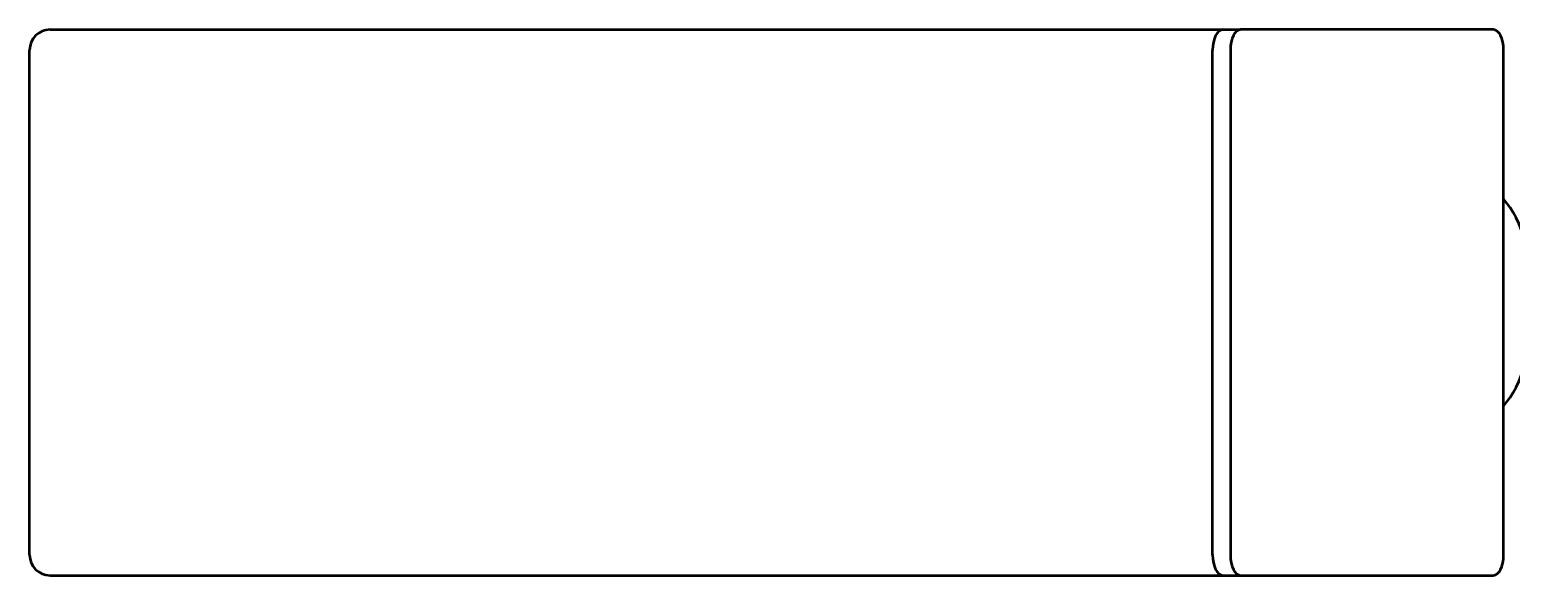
# Model space of a CAD drawing. Header units: millimetres. Extents: x 170 to 5770, y -1450 to 5650.
# Drawn here: x 1650 to 1866.9, y 2060 to 2140 of the extents above; entities that cross this region are included whole.
import ezdxf

# ---------------------------------------------------------------- set-up
doc = ezdxf.new("R2010")
doc.units = ezdxf.units.MM
doc.header["$LTSCALE"] = 10
doc.layers.add('Viditelná (ISO)', color=7, linetype='Continuous', lineweight=50)

# ---------------------------------------------------------------- blocks, each defined once
blk = doc.blocks.new('VVZ-VH101-2')
at = {"layer": 'Viditelná (ISO)'}
for p, q in [((1483, -3510), (1654.71, -3510)), ((1654.71, -3510), (1657.3, -3510)), ((1694.3, -3510), (1657.3, -3510)), ((1480, -3587), (1480, -3513)), ((1480, -3587), (1480, -3513)), ((1653.21, -3587), (1653.21, -3513)), ((1653.21, -3587), (1653.21, -3513)), ((1655.8, -3513), (1655.8, -3587)), ((1695.8, -3587), (1695.8, -3513)), ((1483, -3590), (1654.71, -3590)), ((1654.71, -3590), (1657.3, -3590)), ((1657.3, -3590), (1694.3, -3590))]:
    blk.add_line(p, q, dxfattribs=at)
for centre, start, end in [((1483, -3513), 90, 180), ((1483, -3513), 90, 180), ((1483, -3587), 180, 270), ((1483, -3587), 180, 270)]:
    blk.add_arc(centre, 3, start, end, dxfattribs=at)
for centre, major_axis, start_param, end_param in [((1654.71, -3513), (0, 3), 0, 1.570796), ((1654.71, -3513), (0, 3), 0, 1.570796), ((1657.3, -3513), (0, 3), 0, 1.570796), ((1694.3, -3513), (0, 3), 4.712389, 6.283185), ((1691.46, -3550), (0, -17.5), 0.518783, 2.62281), ((1654.71, -3587), (0, -3), 4.712389, 6.283185), ((1654.71, -3587), (0, -3), 4.712389, 6.283185), ((1657.3, -3587), (0, -3), 4.712389, 6.283185), ((1694.3, -3587), (0, -3), 0, 1.570796)]:
    blk.add_ellipse(centre, major_axis=major_axis, ratio=0.5, start_param=start_param, end_param=end_param, dxfattribs=at)

msp = doc.modelspace()

# ---------------------------------------------------------------- block references
msp.add_blockref('VVZ-VH101-2', (170, 5650))

doc.saveas('drawing.dxf')
